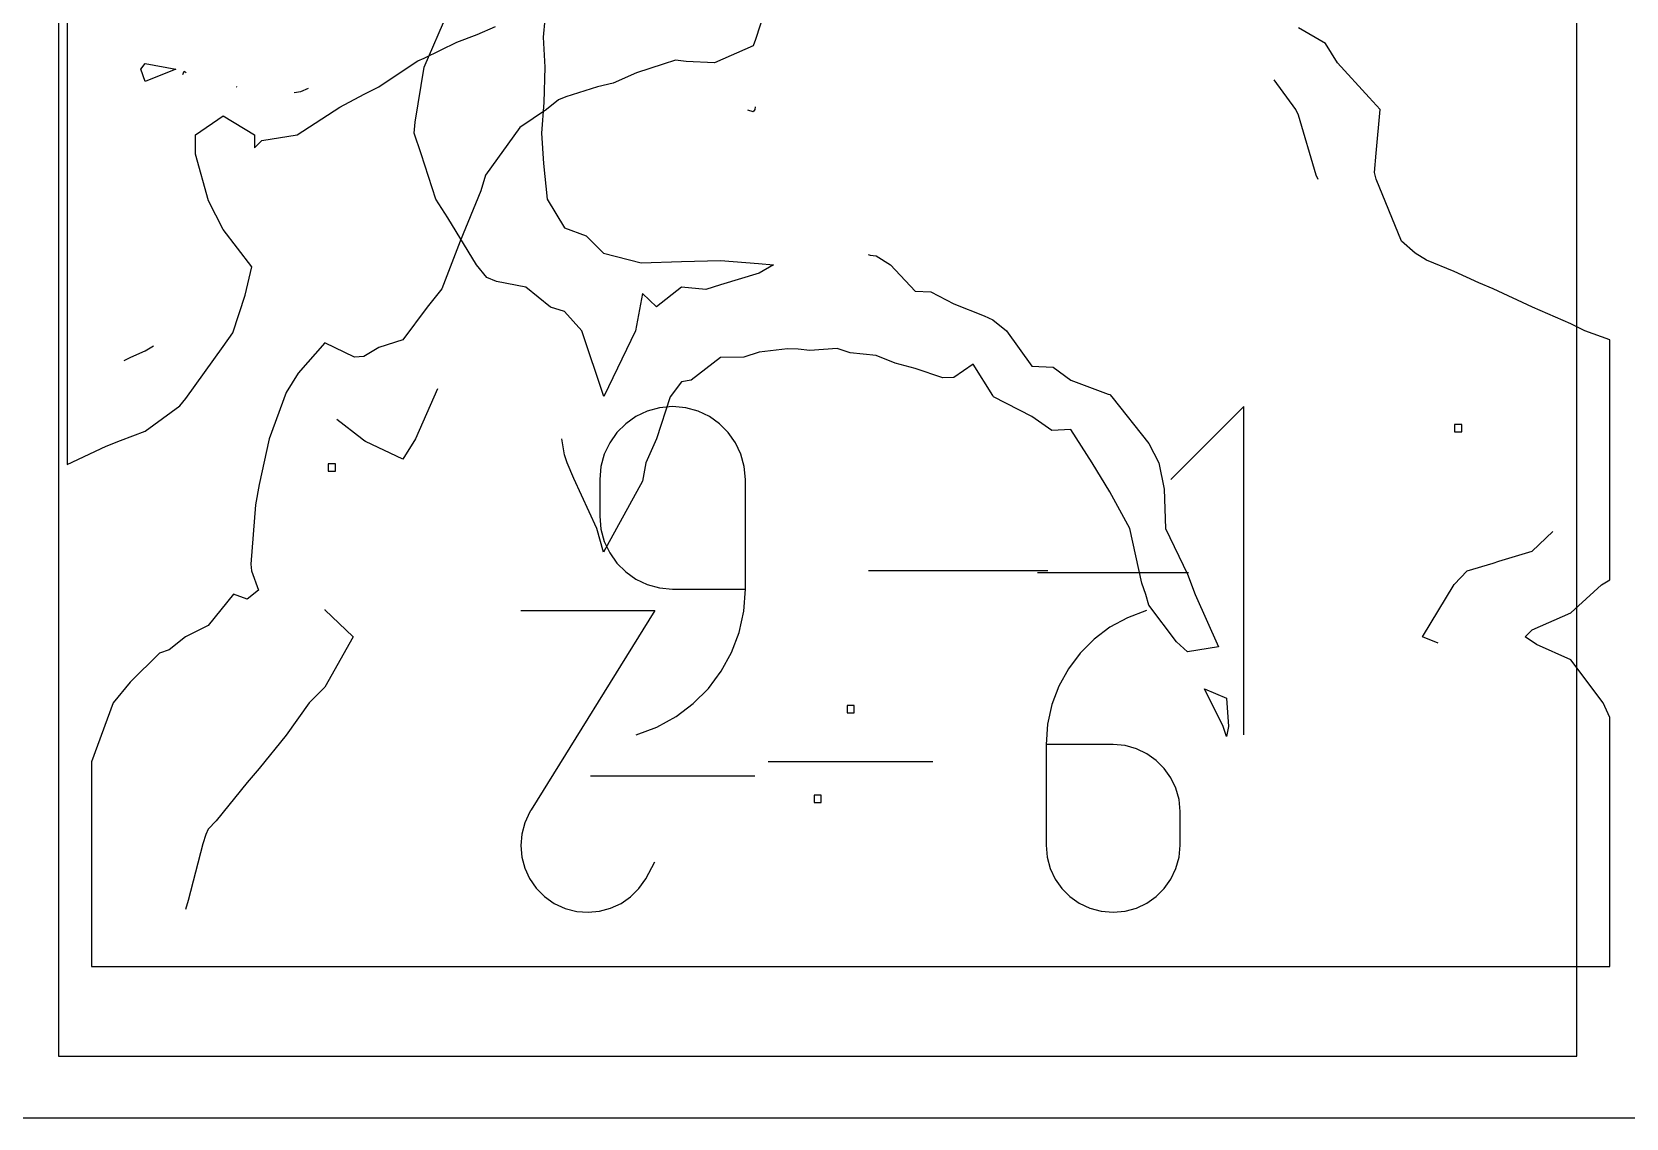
# Model space of a CAD drawing. Extents: x 0 to 600, y 0 to 270.
# Drawn here: x 161.6 to 322.7, y 0 to 109.7 of the extents above; entities that cross this region are included whole.
import ezdxf

# ---------------------------------------------------------------- set-up
doc = ezdxf.new("R2010")
doc.units = 0
doc.layers.add('1', color=7, linetype='CONTINUOUS')
doc.layers.add('2', color=7, linetype='CONTINUOUS')

msp = doc.modelspace()

# ---------------------------------------------------------------- linework, layer by layer
at = {"layer": '1', "color": 5}
for p, q in [((236.77946, 115.205926), (234.734438, 108.93144)), ((165.185734, 111.393637), (165.185734, 105.965853)), ((206.594458, 109.454083), (208.46774, 110.258404)), ((292.332307, 108.547315), (289.593393, 110.123939)), ((201.245441, 107.060976), (204.533172, 108.679522)), ((204.533172, 108.679522), (206.594458, 109.454083)), ((234.507649, 108.294842), (230.572642, 106.597391)), ((234.734438, 108.93144), (234.507649, 108.294842)), ((293.527961, 106.585218), (292.332307, 108.547315)), ((199.327748, 105.965857), (200.598245, 106.793617)), ((200.598245, 106.793617), (201.245441, 107.060976)), ((225.40678, 106.463942), (222.703506, 105.567648)), ((226.638074, 106.845361), (225.40678, 106.463942)), ((227.721906, 106.712811), (226.638074, 106.845361)), ((230.572642, 106.597391), (227.721906, 106.712811)), ((296.745238, 103.102855), (293.527961, 106.585218)), ((165.185734, 105.965853), (165.185734, 104.542071)), ((196.663495, 104.178235), (199.327748, 105.965857)), ((222.703506, 105.567648), (220.333365, 104.537005)), ((165.185734, 104.542071), (165.185734, 99.306979)), ((192.728792, 102.101892), (195.169377, 103.437038)), ((195.169377, 103.437038), (196.663495, 104.178235)), ((215.578256, 103.148389), (214.833907, 102.845418)), ((218.768475, 104.166406), (215.578256, 103.148389)), ((220.333365, 104.537005), (218.768475, 104.166406)), ((188.431064, 99.306983), (192.728792, 102.101892)), ((213.608047, 101.888265), (210.899335, 100.046539)), ((214.833907, 102.845418), (213.608047, 101.888265)), ((297.843508, 101.888265), (296.745238, 103.102855)), ((297.463002, 97.457312), (297.843508, 101.888265)), ((178.142216, 99.306983), (180.92477, 101.220073)), ((180.92477, 101.220073), (184.098528, 99.306983)), ((210.899335, 100.046539), (207.43275, 95.229662)), ((165.185734, 99.306979), (165.185734, 97.776214)), ((178.147491, 97.34822), (178.142216, 99.306983)), ((184.098528, 99.306983), (184.094471, 98.012552)), ((184.094471, 98.012552), (184.859338, 98.747663)), ((184.859338, 98.747663), (188.431064, 99.306983)), ((165.185734, 97.776214), (165.185734, 92.648267)), ((179.460952, 92.648291), (178.147491, 97.34822)), ((297.286697, 95.527669), (297.463002, 97.457312)), ((207.43275, 95.229662), (206.964318, 93.662503)), ((297.463002, 94.848243), (297.286697, 95.527669)), ((206.964318, 93.662503), (204.891714, 88.571061)), ((299.994502, 88.571061), (297.463002, 94.848243)), ((165.185734, 92.648267), (165.185734, 91.051268)), ((180.92477, 89.75), (179.460952, 92.648291)), ((165.185734, 91.051268), (165.185734, 85.98962)), ((183.83821, 85.98964), (180.92477, 89.75)), ((204.891714, 88.571061), (203.029659, 83.765451)), ((301.39757, 87.351508), (299.994502, 88.571061)), ((302.522892, 86.667117), (301.39757, 87.351508)), ((165.185734, 85.98962), (165.185734, 84.607493)), ((183.171626, 83.133102), (183.83821, 85.98964)), ((305.332138, 85.522414), (302.522892, 86.667117)), ((307.819917, 84.361469), (305.332138, 85.522414)), ((165.185734, 84.607493), (165.185734, 79.33079)), ((309.267146, 83.760487), (307.819917, 84.361469)), ((181.910329, 79.330813), (183.171626, 83.133102)), ((203.029659, 83.765451), (201.561246, 81.912458)), ((313.240498, 81.912458), (309.267146, 83.760487)), ((201.561246, 81.912458), (199.094955, 78.593746)), ((317.136281, 80.221314), (313.240498, 81.912458)), ((165.185734, 79.33079), (165.185734, 78.337477)), ((180.92477, 77.921186), (181.910329, 79.330813)), ((318.545199, 79.528808), (317.136281, 80.221314)), ((321.071289, 78.621247), (318.545199, 79.528808)), ((165.185734, 78.337477), (165.185734, 72.672098)), ((177.169192, 72.672115), (180.92477, 77.921186)), ((191.225505, 78.319182), (188.520584, 75.253858)), ((194.202014, 76.875109), (191.225505, 78.319182)), ((196.681827, 77.828653), (195.160208, 76.910728)), ((199.094955, 78.593746), (196.681827, 77.828653)), ((321.071289, 74.831402), (321.071289, 78.621247)), ((195.160208, 76.910728), (194.202014, 76.875109)), ((188.520584, 75.253858), (187.290802, 73.299869)), ((321.071289, 67.954588), (321.071289, 74.831402)), ((165.185734, 72.672098), (165.185734, 66.01345)), ((176.554907, 71.935611), (177.169192, 72.672115)), ((187.290802, 73.299869), (185.583343, 68.594804)), ((173.055363, 69.378794), (176.554907, 71.935611)), ((170.547513, 68.427996), (173.055363, 69.378794)), ((306.090919, 70.04563), (305.360542, 70.04563)), ((305.360542, 70.04563), (305.360542, 69.315253)), ((305.360542, 69.315253), (306.090919, 69.315253)), ((306.090919, 69.315253), (306.090919, 70.04563)), ((165.185913, 66.013474), (169.120616, 67.883104)), ((169.120616, 67.883104), (170.547513, 68.427996)), ((185.583343, 68.594804), (184.574428, 63.997933)), ((321.071289, 61.579121), (321.071289, 67.954588)), ((192.27319, 66.076349), (191.542678, 66.076349)), ((191.542678, 66.076349), (191.542678, 65.346419)), ((192.27319, 65.346419), (192.27319, 66.076349)), ((191.542678, 65.346419), (192.27319, 65.346419)), ((184.574428, 63.997933), (184.203153, 61.936201)), ((184.203153, 61.936201), (183.747932, 55.940346)), ((321.071289, 55.216725), (321.071289, 61.579121)), ((183.747932, 55.940346), (183.804604, 55.277597)), ((183.804604, 55.277597), (184.504998, 53.333076)), ((321.071289, 54.384907), (321.071289, 55.216725)), ((184.504998, 53.333076), (183.356051, 52.398914)), ((317.136281, 51.03644), (320.231355, 53.856506)), ((320.231355, 53.856506), (321.071289, 54.384907)), ((181.965271, 52.92416), (179.421348, 49.770909)), ((183.356051, 52.398914), (181.965271, 52.92416)), ((313.201713, 49.322759), (317.136281, 51.03644)), ((177.127471, 48.618993), (175.486601, 47.297095)), ((179.421348, 49.770909), (177.127471, 48.618993)), ((312.497948, 48.618986), (313.201713, 49.322759)), ((313.661141, 47.841717), (312.497948, 48.618986)), ((174.515514, 46.975645), (171.552077, 44.044669)), ((175.486601, 47.297095), (174.515514, 46.975645)), ((317.136281, 46.301615), (313.661141, 47.841717)), ((320.375639, 41.95993), (317.136281, 46.301615)), ((171.552077, 44.044669), (169.804312, 41.959933)), ((169.804312, 41.959933), (167.61733, 35.98031)), ((321.071289, 40.466265), (320.375639, 41.95993)), ((244.709461, 41.659664), (243.979084, 41.659664)), ((243.979084, 41.659664), (243.979084, 40.929287)), ((243.979084, 40.929287), (244.709461, 40.929287)), ((244.709461, 40.929287), (244.709461, 41.659664)), ((321.071289, 15.325065), (321.071289, 40.466265)), ((167.61733, 35.98031), (167.61733, 35.301329)), ((167.61733, 35.301329), (167.61733, 28.642733)), ((167.61733, 28.642733), (167.61733, 21.984129)), ((167.61733, 21.984129), (167.61733, 15.325069)), ((167.61733, 15.325069), (171.196491, 15.325069)), ((171.196491, 15.325069), (171.552077, 15.325069)), ((171.552077, 15.325065), (321.071289, 15.325065))]:
    msp.add_line(p, q, dxfattribs=at)
at = {"layer": '1', "color": 1}
for p, q in [((172.62016, 105.965857), (173.055184, 106.522661)), ((173.055184, 106.522661), (176.15248, 105.965857)), ((173.055363, 104.69987), (172.62016, 105.965857)), ((176.15248, 105.965857), (173.055363, 104.69987)), ((176.862927, 105.407703), (176.989887, 105.733218)), ((176.989887, 105.733218), (177.183258, 105.628169)), ((289.340466, 101.888265), (287.126815, 104.879653)), ((182.244771, 104.194922), (182.315012, 104.17149)), ((188.121283, 103.598448), (188.794041, 103.700336)), ((188.794041, 103.700336), (189.556294, 104.030358)), ((234.507649, 101.63308), (233.957601, 101.81658)), ((234.648754, 101.888712), (234.507649, 101.63308)), ((234.711445, 102.158775), (234.648754, 101.888712)), ((289.593393, 101.318842), (289.340466, 101.888265)), ((291.395902, 95.230108), (289.593393, 101.318842)), ((291.57941, 94.808566), (291.395902, 95.230108)), ((171.604348, 76.875259), (173.055499, 77.507846)), ((173.055499, 77.507846), (173.906841, 77.997781)), ((170.938129, 76.531481), (171.604348, 76.875259)), ((202.602074, 73.670918), (200.388669, 68.595251)), ((223.787778, 71.406296), (222.641289, 70.860319)), ((225.032124, 71.748491), (223.787778, 71.406296)), ((226.353125, 71.867515), (225.032124, 71.748491)), ((227.677272, 71.748491), (226.353125, 71.867515)), ((226.353125, 71.867515), (226.353125, 71.867515)), ((228.92297, 71.406296), (227.677272, 71.748491)), ((230.069933, 70.860319), (228.92297, 71.406296)), ((284.074549, 71.867515), (276.704944, 64.496118)), ((284.074549, 38.718324), (284.074549, 71.867515)), ((194.958766, 68.594797), (192.419354, 70.569974)), ((221.61379, 70.132647), (220.726078, 69.244021)), ((222.641289, 70.860319), (221.61379, 70.132647)), ((231.097431, 70.132647), (230.069933, 70.860319)), ((231.984231, 69.244021), (231.097431, 70.132647)), ((195.160208, 68.448269), (194.958766, 68.594797)), ((195.317327, 68.328798), (195.160208, 68.448269)), ((199.094955, 66.555152), (195.317327, 68.328798)), ((200.388669, 68.595251), (199.094955, 66.555152)), ((219.998846, 68.215184), (219.453328, 67.066862)), ((220.726078, 69.244021), (219.998846, 68.215184)), ((232.71011, 68.215184), (231.984231, 69.244021)), ((233.254275, 67.066862), (232.71011, 68.215184)), ((219.453328, 67.066862), (219.111133, 65.820264)), ((233.596031, 65.820264), (233.254275, 67.066862)), ((219.111133, 65.820264), (218.992092, 64.496118)), ((218.992092, 64.496118), (218.992092, 60.809966)), ((233.714615, 64.496118), (233.596031, 65.820264)), ((233.714615, 53.440827), (233.714615, 64.496118)), ((233.714615, 64.496118), (233.714615, 64.496118)), ((218.992092, 60.809966), (218.992092, 60.809966)), ((218.992092, 60.809966), (219.111133, 59.48582)), ((219.111133, 59.48582), (219.453328, 58.239222)), ((219.453328, 58.239222), (219.998846, 57.09136)), ((313.201713, 57.272148), (315.318894, 59.253181)), ((219.998846, 57.09136), (220.726078, 56.062969)), ((309.842892, 56.252326), (313.201713, 57.272148)), ((220.726078, 56.062969), (221.61379, 55.174343)), ((221.61379, 55.174343), (222.641289, 54.447124)), ((264.276362, 55.292915), (246.150839, 55.292915)), ((305.332138, 53.893025), (306.660782, 55.27759)), ((306.660782, 55.27759), (309.267146, 56.057105)), ((309.267146, 56.057105), (309.842892, 56.252326)), ((222.641289, 54.447124), (223.787778, 53.902047)), ((223.787778, 53.902047), (225.032124, 53.559399)), ((225.032124, 53.559399), (226.353125, 53.440827)), ((226.353125, 53.440827), (233.714615, 53.440827)), ((233.551397, 51.205508), (233.714615, 53.440827)), ((302.126594, 48.618986), (305.332138, 53.893025)), ((191.210536, 51.372325), (191.225684, 51.351597)), ((191.225684, 51.351597), (194.070773, 48.618997)), ((233.076212, 49.057213), (233.551397, 51.205508)), ((194.070773, 48.618997), (191.225505, 43.537013)), ((232.30749, 47.022977), (233.076212, 49.057213)), ((303.714015, 47.967057), (302.126594, 48.618986)), ((231.2665, 45.128954), (232.30749, 47.022977)), ((229.972989, 43.403101), (231.2665, 45.128954)), ((191.225505, 43.537013), (189.613894, 41.95994)), ((189.613894, 41.95994), (187.290802, 38.670538)), ((228.446433, 41.87247), (229.972989, 43.403101)), ((224.7747, 39.502803), (226.707054, 40.563202)), ((226.707054, 40.563202), (228.446433, 41.87247)), ((187.290802, 38.670538), (184.56983, 35.301336)), ((222.669692, 38.718324), (224.7747, 39.502803)), ((222.669692, 38.718324), (222.669692, 38.718324)), ((183.356051, 33.9028), (180.237795, 30.024592)), ((184.56983, 35.301336), (183.356051, 33.9028)), ((218.072358, 34.574557), (234.646962, 34.574557)), ((179.421348, 29.17158), (179.181135, 28.643186)), ((180.237795, 30.024592), (179.421348, 29.17158)), ((178.870637, 27.710829), (177.390224, 21.984132)), ((179.181135, 28.643186), (178.870637, 27.710829)), ((177.390224, 21.984122), (177.138561, 21.077461))]:
    msp.add_line(p, q, dxfattribs=at)
at = {"layer": '1', "color": 3}
msp.add_line((600.00002, 0.000006), (-0.000006, 0.000006), dxfattribs=at)
at = {"layer": '2', "color": 5}
for p, q in [((164.290141, 112.808321), (164.290141, 108.270516)), ((213.596337, 112.808321), (213.288835, 109.165001)), ((317.744142, 108.090177), (317.744142, 112.808321)), ((201.264665, 106.149718), (203.637511, 111.665417)), ((164.290141, 108.270516), (164.290141, 106.149718)), ((213.288835, 109.165001), (213.430853, 106.149718)), ((317.744142, 106.149718), (317.744142, 108.090177)), ((164.290141, 106.149718), (164.290141, 101.921646)), ((200.35352, 100.592539), (201.264665, 106.149718)), ((213.430853, 106.149718), (213.342937, 102.598371)), ((317.744142, 101.61056), (317.744142, 106.149718)), ((164.290141, 101.921646), (164.290141, 99.491114)), ((213.342937, 102.598371), (213.114356, 99.491114)), ((317.744142, 99.491114), (317.744142, 101.61056)), ((200.229085, 99.491114), (200.35352, 100.592539)), ((164.290141, 99.491114), (164.290141, 95.407765)), ((200.931938, 97.410442), (200.229085, 99.491114)), ((213.114356, 99.491114), (213.316799, 96.427588)), ((317.744142, 95.153036), (317.744142, 99.491114)), ((202.420656, 92.83251), (200.931938, 97.410442)), ((164.290141, 95.407765), (164.290141, 92.83251)), ((213.316799, 96.427588), (213.673432, 92.83251)), ((317.744142, 92.83251), (317.744142, 95.153036)), ((164.290141, 92.83251), (164.290141, 88.968725)), ((203.637511, 90.92271), (202.420656, 92.83251)), ((213.673432, 92.83251), (215.441655, 89.938956)), ((317.744142, 88.841585), (317.744142, 92.83251)), ((206.530142, 86.173457), (203.637511, 90.92271)), ((164.290141, 88.968725), (164.290141, 86.173457)), ((215.441655, 89.938956), (217.628728, 89.131031)), ((217.628728, 89.131031), (219.376223, 87.363248)), ((317.744142, 86.173457), (317.744142, 88.841585)), ((219.376223, 87.363248), (223.192206, 86.374534)), ((164.290141, 86.173457), (164.290141, 82.443574)), ((207.572079, 84.914233), (206.530142, 86.173457)), ((223.192206, 86.374534), (227.245798, 86.53053)), ((227.245798, 86.53053), (231.180366, 86.607625)), ((231.180366, 86.607625), (235.025226, 86.325392)), ((235.025226, 86.325392), (236.548198, 86.173457)), ((236.548198, 86.173457), (235.114934, 85.345696)), ((317.744142, 82.283523), (317.744142, 86.173457)), ((208.552678, 84.514328), (207.572079, 84.914233)), ((211.507087, 83.91695), (208.552678, 84.514328)), ((214.019685, 81.921489), (211.507087, 83.91695)), ((227.245798, 83.929123), (224.738171, 81.930054)), ((229.720086, 83.701895), (227.245798, 83.929123)), ((231.180366, 84.179798), (229.720086, 83.701895)), ((235.114934, 85.345696), (231.180366, 84.179798)), ((164.290141, 82.443574), (164.290141, 79.514853)), ((223.31123, 83.274489), (222.617846, 79.514853)), ((224.738171, 81.930054), (223.31123, 83.274489)), ((317.744142, 79.514853), (317.744142, 82.283523)), ((215.441655, 81.481008), (214.019685, 81.921489)), ((217.173832, 79.514853), (215.441655, 81.481008)), ((164.290141, 79.514853), (164.290141, 75.725458)), ((219.401921, 72.899531), (217.173832, 79.514853)), ((222.617846, 79.514853), (219.401921, 72.899531)), ((317.744142, 75.569914), (317.744142, 79.514853)), ((164.290141, 75.725458), (164.290141, 72.856249)), ((317.744142, 72.856249), (317.744142, 75.569914)), ((164.290141, 72.856249), (164.290141, 69.010047)), ((317.744142, 68.852248), (317.744142, 72.856249)), ((164.290141, 69.010047), (164.290141, 66.197646)), ((317.744142, 66.197646), (317.744142, 68.852248)), ((164.290141, 66.197646), (164.290141, 62.326198)), ((317.744142, 62.177867), (317.744142, 66.197646)), ((164.290141, 62.326198), (164.290141, 59.539042)), ((317.744142, 59.539042), (317.744142, 62.177867)), ((164.290141, 59.539042), (164.290141, 55.688782)), ((317.744142, 55.535044), (317.744142, 59.539042)), ((164.290141, 55.688782), (164.290141, 52.879989)), ((317.744142, 52.879989), (317.744142, 55.535044)), ((164.290141, 52.879989), (164.290141, 49.1199)), ((317.744142, 48.949025), (317.744142, 52.879989)), ((164.290141, 49.1199), (164.290141, 46.221385)), ((317.744142, 46.221385), (317.744142, 48.949025)), ((164.290141, 46.221385), (164.290141, 42.548309)), ((317.744142, 42.282759), (317.744142, 46.221385)), ((164.290141, 42.548309), (164.290141, 39.562781)), ((317.744142, 39.562781), (317.744142, 42.282759)), ((164.290141, 39.562781), (164.290141, 35.93975)), ((317.744142, 35.574111), (317.744142, 39.562781)), ((164.290141, 35.93975), (164.290141, 32.904178)), ((317.744142, 32.904178), (317.744142, 35.574111)), ((164.290141, 32.904178), (164.290141, 29.359144)), ((241.382211, 32.603458), (240.651834, 32.603458)), ((240.651834, 32.603458), (240.651834, 31.872632)), ((241.382211, 31.872632), (241.382211, 32.603458)), ((317.744142, 28.759964), (317.744142, 32.904178)), ((240.651834, 31.872632), (241.382211, 31.872632)), ((164.290141, 29.359144), (164.290141, 26.245121)), ((317.744142, 26.245121), (317.744142, 28.759964)), ((164.290141, 26.245121), (164.290141, 22.815957)), ((317.744142, 21.869622), (317.744142, 26.245121)), ((164.290141, 22.815957), (164.290141, 19.586517)), ((317.744142, 19.586517), (317.744142, 21.869622)), ((164.290141, 19.586517), (164.290141, 16.144281)), ((317.744142, 15.038345), (317.744142, 19.586517)), ((164.290141, 16.144281), (164.290141, 12.927917)), ((317.744142, 12.927917), (317.744142, 15.038345)), ((164.290141, 12.927917), (164.290141, 9.455018)), ((317.744142, 8.074967), (317.744142, 12.927917)), ((164.290141, 9.455018), (164.290141, 6.269313)), ((317.744142, 6.269313), (317.744142, 8.074967)), ((164.290141, 6.269313), (166.172891, 6.269313)), ((166.172891, 6.269313), (168.225148, 6.269313)), ((168.225148, 6.269313), (170.047473, 6.269313)), ((170.047473, 6.269313), (172.159716, 6.269313)), ((172.159716, 6.269313), (173.920297, 6.269313)), ((173.920297, 6.269313), (176.094284, 6.269313)), ((176.094284, 6.269313), (177.81067, 6.269313)), ((177.81067, 6.269313), (180.029292, 6.269313)), ((180.029292, 6.269313), (181.683021, 6.269313)), ((181.683021, 6.269313), (183.96386, 6.269313)), ((183.96386, 6.269313), (185.541846, 6.269313)), ((185.541846, 6.269313), (187.898428, 6.269313)), ((187.898428, 6.269313), (189.42593, 6.269313)), ((189.42593, 6.269313), (191.833469, 6.269313)), ((191.833469, 6.269313), (193.294663, 6.269313)), ((193.294663, 6.269313), (195.768037, 6.269313)), ((195.768037, 6.269313), (197.142668, 6.269313)), ((197.142668, 6.269313), (199.703045, 6.269313)), ((199.703045, 6.269313), (200.98391, 6.269313)), ((200.98391, 6.269313), (203.637613, 6.269313)), ((203.637613, 6.269313), (204.837325, 6.269313)), ((204.837325, 6.269313), (207.572181, 6.269313)), ((207.572181, 6.269313), (208.604616, 6.269313)), ((208.604616, 6.269313), (211.507188, 6.269313)), ((211.507188, 6.269313), (212.438656, 6.269313)), ((212.438656, 6.269313), (215.441756, 6.269313)), ((215.441756, 6.269313), (216.586927, 6.269313)), ((216.586927, 6.269313), (219.376324, 6.269313)), ((219.376324, 6.269313), (220.749163, 6.269313)), ((220.749163, 6.269313), (223.311366, 6.269313)), ((223.311366, 6.269313), (224.802315, 6.269313)), ((224.802315, 6.269313), (227.245934, 6.269313)), ((227.245934, 6.269313), (228.781957, 6.269313)), ((228.781957, 6.269313), (231.180502, 6.269313)), ((231.180502, 6.269313), (232.751252, 6.269313)), ((232.751252, 6.269313), (235.11507, 6.269313)), ((235.11507, 6.269313), (236.693495, 6.269313)), ((236.693495, 6.269313), (239.050077, 6.269313)), ((239.050077, 6.269313), (240.614538, 6.269313)), ((240.614538, 6.269313), (242.984645, 6.269313)), ((242.984645, 6.269313), (244.520702, 6.269313)), ((244.520702, 6.269313), (246.919213, 6.269313)), ((246.919213, 6.269313), (248.402047, 6.269313)), ((248.402047, 6.269313), (250.854221, 6.269313)), ((250.854221, 6.269313), (252.223475, 6.269313)), ((252.223475, 6.269313), (254.788789, 6.269313)), ((254.788789, 6.269313), (256.081826, 6.269313)), ((256.081826, 6.269313), (258.723357, 6.269313)), ((258.723357, 6.269313), (259.951945, 6.269313)), ((259.951945, 6.269313), (262.658398, 6.269313)), ((262.658398, 6.269313), (263.814828, 6.269313)), ((263.814828, 6.269313), (266.592966, 6.269313)), ((266.592966, 6.269313), (267.695734, 6.269313)), ((267.695734, 6.269313), (270.527534, 6.269313)), ((270.527534, 6.269313), (271.583875, 6.269313)), ((271.583875, 6.269313), (274.462541, 6.269313)), ((274.462541, 6.269313), (275.49545, 6.269313)), ((275.49545, 6.269313), (278.397109, 6.269313)), ((278.397109, 6.269313), (279.354275, 6.269313)), ((279.354275, 6.269313), (282.331677, 6.269313)), ((282.331677, 6.269313), (283.109394, 6.269313)), ((283.109394, 6.269313), (286.266685, 6.269313)), ((286.266685, 6.269313), (286.94296, 6.269313)), ((286.94296, 6.269313), (290.201253, 6.269313)), ((290.201253, 6.269313), (290.891053, 6.269313)), ((290.891053, 6.269313), (294.135821, 6.269313)), ((294.135821, 6.269313), (294.971697, 6.269313)), ((294.971697, 6.269313), (298.070828, 6.269313)), ((298.070828, 6.269313), (298.98336, 6.269313)), ((298.98336, 6.269313), (302.005396, 6.269313)), ((302.005396, 6.269313), (302.942714, 6.269313)), ((302.942714, 6.269313), (305.939964, 6.269313)), ((305.939964, 6.269313), (306.893986, 6.269313)), ((306.893986, 6.269313), (309.875006, 6.269313)), ((309.875006, 6.269313), (310.857397, 6.269313)), ((310.857397, 6.269313), (313.809574, 6.269313)), ((313.809574, 6.269313), (314.835246, 6.269313)), ((314.835246, 6.269313), (317.744142, 6.269313))]:
    msp.add_line(p, q, dxfattribs=at)
at = {"layer": '2', "color": 1}
for p, q in [((246.113871, 87.238363), (246.330279, 87.171186)), ((246.330279, 87.171186), (246.919112, 87.110774)), ((246.919112, 87.110774), (248.3776, 86.173457)), ((248.3776, 86.173457), (250.85368, 83.528319)), ((250.85368, 83.528319), (252.450128, 83.471961)), ((252.450128, 83.471961), (254.788687, 82.236184)), ((254.788687, 82.236184), (257.828307, 81.030159)), ((257.828307, 81.030159), (258.723255, 80.628452)), ((258.723255, 80.628452), (260.110971, 79.514853)), ((260.110971, 79.514853), (262.657823, 75.961704)), ((235.114934, 77.371072), (233.536982, 76.844476)), ((237.980548, 77.705601), (235.114934, 77.371072)), ((239.049976, 77.683047), (237.980548, 77.705601)), ((240.214048, 77.544188), (239.049976, 77.683047)), ((242.984544, 77.737149), (240.214048, 77.544188)), ((244.291107, 77.303884), (242.984544, 77.737149)), ((231.180366, 76.836801), (228.239043, 74.537466)), ((233.536982, 76.844476), (231.180366, 76.836801)), ((246.919551, 77.017593), (244.291107, 77.303884)), ((248.840612, 76.263773), (246.919551, 77.017593)), ((250.854119, 75.725458), (248.840612, 76.263773)), ((253.662926, 74.76109), (250.854119, 75.725458)), ((256.729596, 76.14114), (254.788687, 74.808879)), ((258.723255, 72.975724), (256.729596, 76.14114)), ((262.657823, 75.961704), (264.820111, 75.857105)), ((264.820111, 75.857105), (266.592831, 74.549642)), ((227.245798, 74.358026), (226.104246, 72.855793)), ((228.239043, 74.537466), (227.245798, 74.358026)), ((254.788687, 74.808879), (253.662926, 74.76109)), ((266.592831, 74.549642), (270.364213, 73.133069)), ((226.104246, 72.855793), (224.729616, 68.598868)), ((258.767889, 72.856249), (258.723255, 72.975724)), ((262.658263, 70.853123), (258.767889, 72.856249)), ((270.364213, 73.133069), (270.527399, 73.08528)), ((270.527399, 73.08528), (270.74969, 72.856249)), ((270.74969, 72.856249), (274.46244, 68.139005)), ((264.662742, 69.463601), (262.658263, 70.853123)), ((266.592831, 69.5691), (264.662742, 69.463601)), ((268.760968, 66.197646), (266.592831, 69.5691)), ((215.441655, 66.981219), (215.159885, 68.62547)), ((224.729616, 68.598868), (223.663367, 66.197642)), ((274.46244, 68.139005), (275.49217, 66.197646)), ((215.705402, 66.197189), (215.441655, 66.981219)), ((216.373122, 64.620569), (215.705402, 66.197189)), ((223.663367, 66.197642), (223.310791, 64.340141)), ((270.527399, 63.257652), (268.760968, 66.197646)), ((275.49217, 66.197646), (276.042658, 63.523205)), ((218.69589, 59.539039), (216.373122, 64.620569)), ((223.310791, 64.340141), (220.690462, 59.538589)), ((272.555784, 59.538592), (270.527399, 63.257652)), ((276.042658, 63.523205), (276.1653, 59.538592)), ((219.376223, 57.177486), (218.69589, 59.539039)), ((220.690462, 59.538589), (219.376223, 57.177486)), ((273.77805, 54.037771), (272.555784, 59.538592)), ((276.1653, 59.538592), (278.397008, 54.948038)), ((278.481745, 55.078782), (263.240333, 55.078782)), ((278.397008, 54.948038), (279.170667, 52.879989)), ((274.172994, 52.880438), (273.77805, 54.037771)), ((274.46244, 51.815079), (274.172994, 52.880438)), ((277.283859, 48.105034), (274.46244, 51.815079)), ((279.170667, 52.879989), (281.511457, 47.610001)), ((211.025579, 51.268199), (224.563692, 51.268199)), ((224.563692, 51.268199), (212.05443, 31.129632)), ((272.318175, 50.54684), (270.541398, 49.572101)), ((274.254147, 51.268199), (272.318175, 50.54684)), ((274.254147, 51.268199), (274.254147, 51.268199)), ((268.94221, 48.367882), (267.538263, 46.960327)), ((270.541398, 49.572101), (268.94221, 48.367882)), ((267.538263, 46.960327), (266.348492, 45.372883)), ((278.397008, 47.08837), (277.283859, 48.105034)), ((281.511457, 47.610001), (278.397008, 47.08837)), ((266.348492, 45.372883), (265.391327, 43.631701)), ((265.391327, 43.631701), (264.684856, 41.760675)), ((282.002906, 39.562328), (280.090401, 43.356231)), ((280.090401, 43.356231), (282.331576, 42.421169)), ((282.331576, 42.421169), (282.53128, 39.562781)), ((264.684856, 41.760675), (264.247509, 39.785049)), ((264.247509, 39.785049), (264.097376, 37.730076)), ((282.331576, 38.532138), (282.002906, 39.562328)), ((282.53128, 39.562781), (282.331576, 38.532138)), ((264.097376, 37.730076), (264.097376, 27.563857)), ((270.866449, 37.730076), (264.097376, 37.730076)), ((272.081479, 37.620969), (270.866449, 37.730076)), ((273.225736, 37.305825), (272.081479, 37.620969)), ((274.279846, 36.804479), (273.225736, 37.305825)), ((235.994565, 36.026762), (252.661566, 36.026762)), ((275.224805, 36.135869), (274.279846, 36.804479)), ((276.041305, 35.318929), (275.224805, 36.135869)), ((276.709905, 34.373047), (276.041305, 35.318929)), ((277.211261, 33.317155), (276.709905, 34.373047)), ((277.526405, 32.171095), (277.211261, 33.317155)), ((211.934053, 30.943859), (211.417819, 29.835221)), ((211.94724, 30.968205), (211.934053, 30.943859)), ((211.934053, 30.943859), (211.934053, 30.943859)), ((211.959752, 30.991198), (211.94724, 30.968205)), ((211.972263, 31.012839), (211.959752, 30.991198)), ((211.984774, 31.03404), (211.972263, 31.012839)), ((211.997961, 31.053889), (211.984774, 31.03404)), ((212.011487, 31.073264), (211.997961, 31.053889)), ((212.02535, 31.0922), (212.011487, 31.073264)), ((212.039214, 31.111136), (212.02535, 31.0922)), ((212.05443, 31.129632), (212.039214, 31.111136)), ((212.05443, 31.129632), (212.05443, 31.129632)), ((277.635522, 30.953347), (277.526405, 32.171095)), ((277.635522, 27.563857), (277.635522, 30.953347)), ((277.635522, 30.953347), (277.635522, 30.953347)), ((211.417819, 29.835221), (211.1162, 28.685554)), ((211.1162, 28.685554), (211.021521, 27.521458)), ((211.021521, 27.521458), (211.12746, 26.368183)), ((264.097376, 27.563857), (264.097376, 27.563857)), ((264.097376, 27.563857), (264.206493, 26.346562)), ((277.526405, 26.346562), (277.635522, 27.563857)), ((211.12746, 26.368183), (211.425494, 25.253232)), ((223.656131, 24.175249), (224.545229, 25.880365)), ((264.206493, 26.346562), (264.520724, 25.200053)), ((277.211261, 25.200053), (277.526405, 26.346562)), ((211.425494, 25.253232), (211.908794, 24.200948)), ((211.908794, 24.200948), (212.570191, 23.237932)), ((222.951013, 23.174812), (223.656131, 24.175249)), ((264.520724, 25.200053), (265.021168, 24.144161)), ((276.709905, 24.144161), (277.211261, 25.200053)), ((212.570191, 23.237932), (213.402009, 22.390333)), ((222.104756, 22.339839), (222.951013, 23.174812)), ((265.021168, 24.144161), (265.688888, 23.197826)), ((265.688888, 23.197826), (266.504036, 22.380885)), ((275.224805, 22.380885), (276.041305, 23.197826)), ((276.041305, 23.197826), (276.709905, 24.144161)), ((213.402009, 22.390333), (214.396573, 21.684302)), ((214.396573, 21.684302), (214.396573, 21.684302)), ((214.396573, 21.684302), (215.508369, 21.174844)), ((215.508369, 21.174844), (216.659863, 20.877732)), ((218.977221, 20.89306), (220.092161, 21.192427)), ((220.092161, 21.192427), (221.143093, 21.67664)), ((221.143093, 21.67664), (222.104756, 22.339839)), ((266.504036, 22.380885), (267.448995, 21.711826)), ((267.448995, 21.711826), (268.503544, 21.21003)), ((268.503544, 21.21003), (269.649154, 20.894886)), ((272.081479, 20.894886), (273.225736, 21.21003)), ((273.225736, 21.21003), (274.279846, 21.711826)), ((274.279846, 21.711826), (275.224805, 22.380885)), ((216.659863, 20.877732), (217.824848, 20.786209)), ((217.824848, 20.786209), (218.977221, 20.89306)), ((269.649154, 20.894886), (270.866449, 20.78533)), ((270.866449, 20.78533), (272.081479, 20.894886)), ((270.866449, 20.78533), (270.866449, 20.78533))]:
    msp.add_line(p, q, dxfattribs=at)
at = {"layer": '2', "color": 3}
msp.add_line((600.000014, 0.000006), (-0.000006, 0.000006), dxfattribs=at)

doc.saveas('drawing.dxf')
